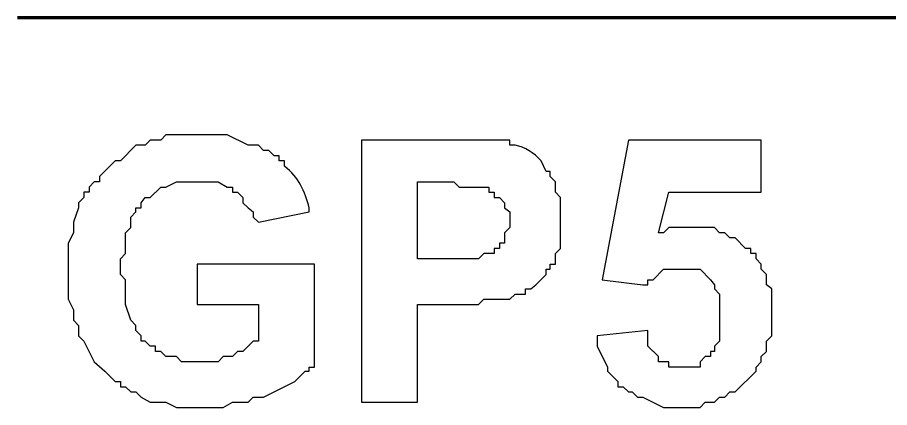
# Model space of a CAD drawing. Header units: millimetres. Extents: x -109 to -14.2, y -107.5 to -24.7.
# Drawn here: x -80.651 to -76.33, y -57.881 to -55.952 of the extents above; entities that cross this region are included whole.
import ezdxf

# ---------------------------------------------------------------- set-up
doc = ezdxf.new("R2010")
doc.units = ezdxf.units.MM
doc.header["$MEASUREMENT"] = 0
doc.layers.add('layer 1', color=7, linetype='Continuous')

msp = doc.modelspace()

# ---------------------------------------------------------------- linework, layer by layer
at = {"layer": 'layer 1', "color": 0, "lineweight": 80}
msp.add_open_spline([(-80.6507, -55.9519), (-80.6507, -55.9519), (-72.0095, -55.9519), (-72.0095, -55.9519)], degree=3, dxfattribs=at)
at = {"layer": 'layer 1', "color": 0}
for points, knots in [([(-79.7601, -57.3717), (-79.7601, -57.3717), (-79.7601, -57.1716), (-79.7601, -57.1716), (-79.7601, -57.1716), (-79.7601, -57.1716), (-79.1793, -57.1716), (-79.1793, -57.1716), (-79.1793, -57.1716), (-79.1793, -57.1716), (-79.1793, -57.6815), (-79.1793, -57.6815), (-79.1793, -57.6815), (-79.1793, -57.6815), (-79.2051, -57.6815), (-79.2051, -57.6815), (-79.2051, -57.6815), (-79.2051, -57.6815), (-79.2051, -57.7008), (-79.2051, -57.7008), (-79.2051, -57.7008), (-79.2051, -57.7008), (-79.2245, -57.7008), (-79.2245, -57.7008), (-79.2245, -57.7008), (-79.2245, -57.7008), (-79.2761, -57.7524), (-79.2761, -57.7524), (-79.2761, -57.7524), (-79.2761, -57.7524), (-79.431, -57.8299), (-79.431, -57.8299), (-79.431, -57.8299), (-79.431, -57.8299), (-79.4826, -57.8299), (-79.4826, -57.8299), (-79.4826, -57.8299), (-79.4826, -57.8299), (-79.5084, -57.8557), (-79.5084, -57.8557), (-79.5084, -57.8557), (-79.5084, -57.8557), (-79.5859, -57.8557), (-79.5859, -57.8557), (-79.5859, -57.8557), (-79.5859, -57.8557), (-79.6311, -57.8815), (-79.6311, -57.8815), (-79.6311, -57.8815), (-79.6311, -57.8815), (-79.8634, -57.8815), (-79.8634, -57.8815), (-79.8634, -57.8815), (-79.8634, -57.8815), (-79.915, -57.8557), (-79.915, -57.8557), (-79.915, -57.8557), (-79.915, -57.8557), (-79.9925, -57.8557), (-79.9925, -57.8557), (-79.9925, -57.8557), (-79.9925, -57.8557), (-80.0376, -57.8299), (-80.0376, -57.8299), (-80.0376, -57.8299), (-80.0376, -57.8299), (-80.0634, -57.804), (-80.0634, -57.804), (-80.0634, -57.804), (-80.0634, -57.804), (-80.0893, -57.804), (-80.0893, -57.804), (-80.0893, -57.804), (-80.0893, -57.804), (-80.1151, -57.7783), (-80.1151, -57.7783), (-80.1151, -57.7783), (-80.1151, -57.7783), (-80.1409, -57.7783), (-80.1409, -57.7783), (-80.1409, -57.7783), (-80.1409, -57.7783), (-80.1409, -57.7524), (-80.1409, -57.7524), (-80.1409, -57.7524), (-80.1409, -57.7524), (-80.1667, -57.7524), (-80.1667, -57.7524), (-80.1667, -57.7524), (-80.1667, -57.7524), (-80.2183, -57.7008), (-80.2183, -57.7008), (-80.2183, -57.7008), (-80.2183, -57.7008), (-80.27, -57.6556), (-80.27, -57.6556), (-80.27, -57.6556), (-80.27, -57.6556), (-80.3216, -57.5524), (-80.3216, -57.5524), (-80.3216, -57.5524), (-80.3216, -57.5524), (-80.3474, -57.5266), (-80.3474, -57.5266), (-80.3474, -57.5266), (-80.3474, -57.5266), (-80.3474, -57.4749), (-80.3474, -57.4749), (-80.3474, -57.4749), (-80.3474, -57.4749), (-80.3732, -57.4491), (-80.3732, -57.4491), (-80.3732, -57.4491), (-80.3732, -57.4491), (-80.3732, -57.3975), (-80.3732, -57.3975), (-80.3732, -57.3975), (-80.3732, -57.3975), (-80.399, -57.3459), (-80.399, -57.3459), (-80.399, -57.3459), (-80.399, -57.3459), (-80.399, -57.0683), (-80.399, -57.0683), (-80.399, -57.0683), (-80.399, -57.0683), (-80.3732, -57.0167), (-80.3732, -57.0167), (-80.3732, -57.0167), (-80.3732, -57.0167), (-80.3732, -56.9651), (-80.3732, -56.9651), (-80.3732, -56.9651), (-80.3732, -56.9651), (-80.3474, -56.8941), (-80.3474, -56.8941), (-80.3474, -56.8941), (-80.3474, -56.8941), (-80.3474, -56.8683), (-80.3474, -56.8683), (-80.3474, -56.8683), (-80.3474, -56.8683), (-80.3216, -56.8425), (-80.3216, -56.8425), (-80.3216, -56.8425), (-80.3216, -56.8425), (-80.3216, -56.8167), (-80.3216, -56.8167), (-80.3216, -56.8167), (-80.3216, -56.8167), (-80.2958, -56.8167), (-80.2958, -56.8167), (-80.2958, -56.8167), (-80.2958, -56.8167), (-80.2958, -56.7909), (-80.2958, -56.7909), (-80.2958, -56.7909), (-80.2958, -56.7909), (-80.27, -56.765), (-80.27, -56.765), (-80.27, -56.765), (-80.27, -56.765), (-80.2441, -56.765), (-80.2441, -56.765), (-80.2441, -56.765), (-80.2441, -56.765), (-80.2441, -56.7392), (-80.2441, -56.7392), (-80.2441, -56.7392), (-80.2441, -56.7392), (-80.1667, -56.6618), (-80.1667, -56.6618), (-80.1667, -56.6618), (-80.1667, -56.6618), (-80.1409, -56.6618), (-80.1409, -56.6618), (-80.1409, -56.6618), (-80.1409, -56.6618), (-80.0634, -56.5843), (-80.0634, -56.5843), (-80.0634, -56.5843), (-80.0634, -56.5843), (-80.0183, -56.5843), (-80.0183, -56.5843), (-80.0183, -56.5843), (-80.0183, -56.5843), (-79.9925, -56.5585), (-79.9925, -56.5585), (-79.9925, -56.5585), (-79.9925, -56.5585), (-79.9408, -56.5585), (-79.9408, -56.5585), (-79.9408, -56.5585), (-79.9408, -56.5585), (-79.915, -56.5327), (-79.915, -56.5327), (-79.915, -56.5327), (-79.915, -56.5327), (-79.6117, -56.5327), (-79.6117, -56.5327), (-79.6117, -56.5327), (-79.6117, -56.5327), (-79.5084, -56.5843), (-79.5084, -56.5843), (-79.5084, -56.5843), (-79.5084, -56.5843), (-79.4568, -56.5843), (-79.4568, -56.5843), (-79.4568, -56.5843), (-79.4568, -56.5843), (-79.431, -56.6102), (-79.431, -56.6102), (-79.431, -56.6102), (-79.431, -56.6102), (-79.4052, -56.6102), (-79.4052, -56.6102), (-79.4052, -56.6102), (-79.4052, -56.6102), (-79.3794, -56.636), (-79.3794, -56.636), (-79.3794, -56.636), (-79.3794, -56.636), (-79.3536, -56.636), (-79.3536, -56.636), (-79.3536, -56.636), (-79.3536, -56.636), (-79.3536, -56.6618), (-79.3536, -56.6618), (-79.3536, -56.6618), (-79.3536, -56.6618), (-79.3277, -56.6618), (-79.3277, -56.6618), (-79.3277, -56.6618), (-79.3277, -56.6618), (-79.3277, -56.6876), (-79.3277, -56.6876), (-79.3277, -56.6876), (-79.2564, -56.7448), (-79.2273, -56.8095), (-79.2051, -56.8941), (-79.2051, -56.8941), (-79.2051, -56.8941), (-79.2051, -56.9135), (-79.2051, -56.9135), (-79.2051, -56.9135), (-79.2051, -56.9135), (-79.4568, -56.9651), (-79.4568, -56.9651), (-79.4568, -56.9651), (-79.4568, -56.9651), (-79.4826, -56.9393), (-79.4826, -56.9393), (-79.4826, -56.9393), (-79.4826, -56.9393), (-79.4826, -56.9135), (-79.4826, -56.9135), (-79.4826, -56.9135), (-79.4826, -56.9135), (-79.5084, -56.8941), (-79.5084, -56.8941), (-79.5084, -56.8941), (-79.5084, -56.8941), (-79.5343, -56.8683), (-79.5343, -56.8683), (-79.5343, -56.8683), (-79.5343, -56.8683), (-79.5343, -56.8425), (-79.5343, -56.8425), (-79.5343, -56.8425), (-79.5343, -56.8425), (-79.5601, -56.8167), (-79.5601, -56.8167), (-79.5601, -56.8167), (-79.5601, -56.8167), (-79.5859, -56.8167), (-79.5859, -56.8167), (-79.5859, -56.8167), (-79.5859, -56.8167), (-79.5859, -56.7909), (-79.5859, -56.7909), (-79.5859, -56.7909), (-79.5859, -56.7909), (-79.6117, -56.7909), (-79.6117, -56.7909), (-79.6117, -56.7909), (-79.6117, -56.7909), (-79.6569, -56.765), (-79.6569, -56.765), (-79.6569, -56.765), (-79.6569, -56.765), (-79.8634, -56.765), (-79.8634, -56.765), (-79.8634, -56.765), (-79.8634, -56.765), (-79.915, -56.7909), (-79.915, -56.7909), (-79.915, -56.7909), (-79.915, -56.7909), (-79.9408, -56.7909), (-79.9408, -56.7909), (-79.9408, -56.7909), (-79.9408, -56.7909), (-79.9925, -56.8425), (-79.9925, -56.8425), (-79.9925, -56.8425), (-79.9925, -56.8425), (-80.0183, -56.8425), (-80.0183, -56.8425), (-80.0183, -56.8425), (-80.0183, -56.8425), (-80.0376, -56.8683), (-80.0376, -56.8683), (-80.0376, -56.8683), (-80.0376, -56.8683), (-80.0376, -56.8941), (-80.0376, -56.8941), (-80.0376, -56.8941), (-80.0376, -56.8941), (-80.0634, -56.8941), (-80.0634, -56.8941), (-80.0634, -56.8941), (-80.0634, -56.8941), (-80.0634, -56.9135), (-80.0634, -56.9135), (-80.0634, -56.9135), (-80.0634, -56.9135), (-80.0893, -56.9393), (-80.0893, -56.9393), (-80.0893, -56.9393), (-80.0893, -56.9393), (-80.0893, -56.9909), (-80.0893, -56.9909), (-80.0893, -56.9909), (-80.0893, -56.9909), (-80.1151, -57.0167), (-80.1151, -57.0167), (-80.1151, -57.0167), (-80.1151, -57.0167), (-80.1151, -57.12), (-80.1151, -57.12), (-80.1151, -57.12), (-80.1151, -57.12), (-80.1409, -57.1458), (-80.1409, -57.1458), (-80.1409, -57.1458), (-80.1409, -57.1458), (-80.1409, -57.2232), (-80.1409, -57.2232), (-80.1409, -57.2232), (-80.1409, -57.2232), (-80.1151, -57.2491), (-80.1151, -57.2491), (-80.1151, -57.2491), (-80.1151, -57.2491), (-80.1151, -57.3717), (-80.1151, -57.3717), (-80.1151, -57.3717), (-80.1151, -57.3717), (-80.0893, -57.4491), (-80.0893, -57.4491), (-80.0893, -57.4491), (-80.0893, -57.4491), (-80.0634, -57.4749), (-80.0634, -57.4749), (-80.0634, -57.4749), (-80.0634, -57.4749), (-80.0634, -57.5007), (-80.0634, -57.5007), (-80.0634, -57.5007), (-80.0634, -57.5007), (-80.0376, -57.5266), (-80.0376, -57.5266), (-80.0376, -57.5266), (-80.0376, -57.5266), (-80.0376, -57.5524), (-80.0376, -57.5524), (-80.0376, -57.5524), (-80.0376, -57.5524), (-80.0183, -57.5524), (-80.0183, -57.5524), (-80.0183, -57.5524), (-80.0183, -57.5524), (-79.9925, -57.5782), (-79.9925, -57.5782), (-79.9925, -57.5782), (-79.9925, -57.5782), (-79.9666, -57.5782), (-79.9666, -57.5782), (-79.9666, -57.5782), (-79.9666, -57.5782), (-79.9666, -57.604), (-79.9666, -57.604), (-79.9666, -57.604), (-79.9666, -57.604), (-79.9408, -57.604), (-79.9408, -57.604), (-79.9408, -57.604), (-79.9408, -57.604), (-79.915, -57.6298), (-79.915, -57.6298), (-79.915, -57.6298), (-79.915, -57.6298), (-79.8634, -57.6298), (-79.8634, -57.6298), (-79.8634, -57.6298), (-79.8634, -57.6298), (-79.8376, -57.6556), (-79.8376, -57.6556), (-79.8376, -57.6556), (-79.8376, -57.6556), (-79.6569, -57.6556), (-79.6569, -57.6556), (-79.6569, -57.6556), (-79.6569, -57.6556), (-79.6311, -57.6298), (-79.6311, -57.6298), (-79.6311, -57.6298), (-79.6311, -57.6298), (-79.5859, -57.6298), (-79.5859, -57.6298), (-79.5859, -57.6298), (-79.5859, -57.6298), (-79.5601, -57.604), (-79.5601, -57.604), (-79.5601, -57.604), (-79.5601, -57.604), (-79.5343, -57.604), (-79.5343, -57.604), (-79.5343, -57.604), (-79.5343, -57.604), (-79.4826, -57.5524), (-79.4826, -57.5524), (-79.4826, -57.5524), (-79.4826, -57.5524), (-79.4568, -57.5524), (-79.4568, -57.5524), (-79.4568, -57.5524), (-79.4568, -57.5524), (-79.4568, -57.3717), (-79.4568, -57.3717), (-79.4568, -57.3717), (-79.4568, -57.3717), (-79.7601, -57.3717), (-79.7601, -57.3717)], [0, 0, 0, 0, 0.008929, 0.008929, 0.008929, 0.008929, 0.017857, 0.017857, 0.017857, 0.017857, 0.026786, 0.026786, 0.026786, 0.026786, 0.035714, 0.035714, 0.035714, 0.035714, 0.044643, 0.044643, 0.044643, 0.044643, 0.053571, 0.053571, 0.053571, 0.053571, 0.0625, 0.0625, 0.0625, 0.0625, 0.071429, 0.071429, 0.071429, 0.071429, 0.080357, 0.080357, 0.080357, 0.080357, 0.089286, 0.089286, 0.089286, 0.089286, 0.098214, 0.098214, 0.098214, 0.098214, 0.107143, 0.107143, 0.107143, 0.107143, 0.116071, 0.116071, 0.116071, 0.116071, 0.125, 0.125, 0.125, 0.125, 0.133929, 0.133929, 0.133929, 0.133929, 0.142857, 0.142857, 0.142857, 0.142857, 0.151786, 0.151786, 0.151786, 0.151786, 0.160714, 0.160714, 0.160714, 0.160714, 0.169643, 0.169643, 0.169643, 0.169643, 0.178571, 0.178571, 0.178571, 0.178571, 0.1875, 0.1875, 0.1875, 0.1875, 0.196429, 0.196429, 0.196429, 0.196429, 0.205357, 0.205357, 0.205357, 0.205357, 0.214286, 0.214286, 0.214286, 0.214286, 0.223214, 0.223214, 0.223214, 0.223214, 0.232143, 0.232143, 0.232143, 0.232143, 0.241071, 0.241071, 0.241071, 0.241071, 0.25, 0.25, 0.25, 0.25, 0.258929, 0.258929, 0.258929, 0.258929, 0.267857, 0.267857, 0.267857, 0.267857, 0.276786, 0.276786, 0.276786, 0.276786, 0.285714, 0.285714, 0.285714, 0.285714, 0.294643, 0.294643, 0.294643, 0.294643, 0.303571, 0.303571, 0.303571, 0.303571, 0.3125, 0.3125, 0.3125, 0.3125, 0.321429, 0.321429, 0.321429, 0.321429, 0.330357, 0.330357, 0.330357, 0.330357, 0.339286, 0.339286, 0.339286, 0.339286, 0.348214, 0.348214, 0.348214, 0.348214, 0.357143, 0.357143, 0.357143, 0.357143, 0.366071, 0.366071, 0.366071, 0.366071, 0.375, 0.375, 0.375, 0.375, 0.383929, 0.383929, 0.383929, 0.383929, 0.392857, 0.392857, 0.392857, 0.392857, 0.401786, 0.401786, 0.401786, 0.401786, 0.410714, 0.410714, 0.410714, 0.410714, 0.419643, 0.419643, 0.419643, 0.419643, 0.428571, 0.428571, 0.428571, 0.428571, 0.4375, 0.4375, 0.4375, 0.4375, 0.446429, 0.446429, 0.446429, 0.446429, 0.455357, 0.455357, 0.455357, 0.455357, 0.464286, 0.464286, 0.464286, 0.464286, 0.473214, 0.473214, 0.473214, 0.473214, 0.482143, 0.482143, 0.482143, 0.482143, 0.491071, 0.491071, 0.491071, 0.491071, 0.5, 0.5, 0.5, 0.5, 0.508929, 0.508929, 0.508929, 0.508929, 0.517857, 0.517857, 0.517857, 0.517857, 0.526786, 0.526786, 0.526786, 0.526786, 0.535714, 0.535714, 0.535714, 0.535714, 0.544643, 0.544643, 0.544643, 0.544643, 0.553571, 0.553571, 0.553571, 0.553571, 0.5625, 0.5625, 0.5625, 0.5625, 0.571429, 0.571429, 0.571429, 0.571429, 0.580357, 0.580357, 0.580357, 0.580357, 0.589286, 0.589286, 0.589286, 0.589286, 0.598214, 0.598214, 0.598214, 0.598214, 0.607143, 0.607143, 0.607143, 0.607143, 0.616071, 0.616071, 0.616071, 0.616071, 0.625, 0.625, 0.625, 0.625, 0.633929, 0.633929, 0.633929, 0.633929, 0.642857, 0.642857, 0.642857, 0.642857, 0.651786, 0.651786, 0.651786, 0.651786, 0.660714, 0.660714, 0.660714, 0.660714, 0.669643, 0.669643, 0.669643, 0.669643, 0.678571, 0.678571, 0.678571, 0.678571, 0.6875, 0.6875, 0.6875, 0.6875, 0.696429, 0.696429, 0.696429, 0.696429, 0.705357, 0.705357, 0.705357, 0.705357, 0.714286, 0.714286, 0.714286, 0.714286, 0.723214, 0.723214, 0.723214, 0.723214, 0.732143, 0.732143, 0.732143, 0.732143, 0.741071, 0.741071, 0.741071, 0.741071, 0.75, 0.75, 0.75, 0.75, 0.758929, 0.758929, 0.758929, 0.758929, 0.767857, 0.767857, 0.767857, 0.767857, 0.776786, 0.776786, 0.776786, 0.776786, 0.785714, 0.785714, 0.785714, 0.785714, 0.794643, 0.794643, 0.794643, 0.794643, 0.803571, 0.803571, 0.803571, 0.803571, 0.8125, 0.8125, 0.8125, 0.8125, 0.821429, 0.821429, 0.821429, 0.821429, 0.830357, 0.830357, 0.830357, 0.830357, 0.839286, 0.839286, 0.839286, 0.839286, 0.848214, 0.848214, 0.848214, 0.848214, 0.857143, 0.857143, 0.857143, 0.857143, 0.866071, 0.866071, 0.866071, 0.866071, 0.875, 0.875, 0.875, 0.875, 0.883929, 0.883929, 0.883929, 0.883929, 0.892857, 0.892857, 0.892857, 0.892857, 0.901786, 0.901786, 0.901786, 0.901786, 0.910714, 0.910714, 0.910714, 0.910714, 0.919643, 0.919643, 0.919643, 0.919643, 0.928571, 0.928571, 0.928571, 0.928571, 0.9375, 0.9375, 0.9375, 0.9375, 0.946429, 0.946429, 0.946429, 0.946429, 0.955357, 0.955357, 0.955357, 0.955357, 0.964286, 0.964286, 0.964286, 0.964286, 0.973214, 0.973214, 0.973214, 0.973214, 0.982143, 0.982143, 0.982143, 0.982143, 1, 1, 1, 1]), ([(-78.947, -57.8557), (-78.947, -57.8557), (-78.947, -56.5585), (-78.947, -56.5585), (-78.947, -56.5585), (-78.947, -56.5585), (-78.5146, -56.5585), (-78.5146, -56.5585), (-78.5146, -56.5585), (-78.4221, -56.5585), (-78.3296, -56.5585), (-78.2371, -56.5585), (-78.2371, -56.5585), (-78.2371, -56.5585), (-78.2113, -56.5585), (-78.2113, -56.5585), (-78.2113, -56.5585), (-78.2113, -56.5585), (-78.2113, -56.5843), (-78.2113, -56.5843), (-78.2113, -56.5843), (-78.2113, -56.5843), (-78.1855, -56.5843), (-78.1855, -56.5843), (-78.1855, -56.5843), (-78.1367, -56.5918), (-78.0918, -56.6217), (-78.0564, -56.6618), (-78.0564, -56.6618), (-78.0564, -56.6618), (-78.0306, -56.7134), (-78.0306, -56.7134), (-78.0306, -56.7134), (-78.0306, -56.7134), (-78.0112, -56.7134), (-78.0112, -56.7134), (-78.0112, -56.7134), (-78.0112, -56.7134), (-78.0112, -56.7392), (-78.0112, -56.7392), (-78.0112, -56.7392), (-78.0112, -56.7392), (-77.9854, -56.765), (-77.9854, -56.765), (-77.9854, -56.765), (-77.9854, -56.765), (-77.9854, -56.8167), (-77.9854, -56.8167), (-77.9854, -56.8167), (-77.9854, -56.8167), (-77.9596, -56.8425), (-77.9596, -56.8425), (-77.9596, -56.8425), (-77.9596, -56.8425), (-77.9596, -57.0942), (-77.9596, -57.0942), (-77.9596, -57.0942), (-77.9596, -57.0942), (-77.9854, -57.12), (-77.9854, -57.12), (-77.9854, -57.12), (-77.9854, -57.12), (-77.9854, -57.1716), (-77.9854, -57.1716), (-77.9854, -57.1716), (-77.9854, -57.1716), (-78.0112, -57.1716), (-78.0112, -57.1716), (-78.0112, -57.1716), (-78.0112, -57.1716), (-78.0112, -57.1974), (-78.0112, -57.1974), (-78.0112, -57.1974), (-78.0112, -57.1974), (-78.0306, -57.1974), (-78.0306, -57.1974), (-78.0306, -57.1974), (-78.0306, -57.1974), (-78.0306, -57.2232), (-78.0306, -57.2232), (-78.0306, -57.2232), (-78.0306, -57.2232), (-78.0822, -57.2749), (-78.0822, -57.2749), (-78.0822, -57.2749), (-78.0822, -57.2749), (-78.108, -57.2942), (-78.108, -57.2942), (-78.108, -57.2942), (-78.108, -57.2942), (-78.1339, -57.2942), (-78.1339, -57.2942), (-78.1339, -57.2942), (-78.1339, -57.2942), (-78.1339, -57.32), (-78.1339, -57.32), (-78.1339, -57.32), (-78.1339, -57.32), (-78.1855, -57.32), (-78.1855, -57.32), (-78.1855, -57.32), (-78.1855, -57.32), (-78.2113, -57.3459), (-78.2113, -57.3459), (-78.2113, -57.3459), (-78.2113, -57.3459), (-78.3404, -57.3459), (-78.3404, -57.3459), (-78.3404, -57.3459), (-78.3404, -57.3459), (-78.3662, -57.3717), (-78.3662, -57.3717), (-78.3662, -57.3717), (-78.3662, -57.3717), (-78.6695, -57.3717), (-78.6695, -57.3717), (-78.6695, -57.3717), (-78.6695, -57.3717), (-78.6695, -57.8557), (-78.6695, -57.8557), (-78.6695, -57.8557), (-78.6695, -57.8557), (-78.947, -57.8557), (-78.947, -57.8557)], [0, 0, 0, 0, 0.03125, 0.03125, 0.03125, 0.03125, 0.0625, 0.0625, 0.0625, 0.0625, 0.09375, 0.09375, 0.09375, 0.09375, 0.125, 0.125, 0.125, 0.125, 0.15625, 0.15625, 0.15625, 0.15625, 0.1875, 0.1875, 0.1875, 0.1875, 0.21875, 0.21875, 0.21875, 0.21875, 0.25, 0.25, 0.25, 0.25, 0.28125, 0.28125, 0.28125, 0.28125, 0.3125, 0.3125, 0.3125, 0.3125, 0.34375, 0.34375, 0.34375, 0.34375, 0.375, 0.375, 0.375, 0.375, 0.40625, 0.40625, 0.40625, 0.40625, 0.4375, 0.4375, 0.4375, 0.4375, 0.46875, 0.46875, 0.46875, 0.46875, 0.5, 0.5, 0.5, 0.5, 0.53125, 0.53125, 0.53125, 0.53125, 0.5625, 0.5625, 0.5625, 0.5625, 0.59375, 0.59375, 0.59375, 0.59375, 0.625, 0.625, 0.625, 0.625, 0.65625, 0.65625, 0.65625, 0.65625, 0.6875, 0.6875, 0.6875, 0.6875, 0.71875, 0.71875, 0.71875, 0.71875, 0.75, 0.75, 0.75, 0.75, 0.78125, 0.78125, 0.78125, 0.78125, 0.8125, 0.8125, 0.8125, 0.8125, 0.84375, 0.84375, 0.84375, 0.84375, 0.875, 0.875, 0.875, 0.875, 0.90625, 0.90625, 0.90625, 0.90625, 0.9375, 0.9375, 0.9375, 0.9375, 1, 1, 1, 1]), ([(-77.7789, -57.5266), (-77.7789, -57.5266), (-77.5272, -57.5007), (-77.5272, -57.5007), (-77.5272, -57.5007), (-77.5272, -57.5007), (-77.5272, -57.5782), (-77.5272, -57.5782), (-77.5272, -57.5782), (-77.5272, -57.5782), (-77.4756, -57.6298), (-77.4756, -57.6298), (-77.4756, -57.6298), (-77.4756, -57.6298), (-77.4756, -57.6556), (-77.4756, -57.6556), (-77.4756, -57.6556), (-77.4756, -57.6556), (-77.424, -57.6556), (-77.424, -57.6556), (-77.424, -57.6556), (-77.424, -57.6556), (-77.424, -57.6815), (-77.424, -57.6815), (-77.424, -57.6815), (-77.424, -57.6815), (-77.2691, -57.6815), (-77.2691, -57.6815), (-77.2691, -57.6815), (-77.2691, -57.6815), (-77.2691, -57.6556), (-77.2691, -57.6556), (-77.2691, -57.6556), (-77.2691, -57.6556), (-77.2433, -57.6298), (-77.2433, -57.6298), (-77.2433, -57.6298), (-77.2433, -57.6298), (-77.2175, -57.6298), (-77.2175, -57.6298), (-77.2175, -57.6298), (-77.2175, -57.6298), (-77.2175, -57.604), (-77.2175, -57.604), (-77.2175, -57.604), (-77.2175, -57.604), (-77.1981, -57.604), (-77.1981, -57.604), (-77.1981, -57.604), (-77.1981, -57.604), (-77.1981, -57.5782), (-77.1981, -57.5782), (-77.1981, -57.5782), (-77.1981, -57.5782), (-77.1723, -57.5524), (-77.1723, -57.5524), (-77.1723, -57.5524), (-77.1723, -57.5524), (-77.1723, -57.32), (-77.1723, -57.32), (-77.1723, -57.32), (-77.1723, -57.32), (-77.1981, -57.2942), (-77.1981, -57.2942), (-77.1981, -57.2942), (-77.1981, -57.2942), (-77.1981, -57.2749), (-77.1981, -57.2749), (-77.1981, -57.2749), (-77.1981, -57.2749), (-77.2175, -57.2491), (-77.2175, -57.2491), (-77.2175, -57.2491), (-77.2175, -57.2491), (-77.2691, -57.1974), (-77.2691, -57.1974), (-77.2691, -57.1974), (-77.2691, -57.1974), (-77.4498, -57.1974), (-77.4498, -57.1974), (-77.4498, -57.1974), (-77.4498, -57.1974), (-77.5014, -57.2491), (-77.5014, -57.2491), (-77.5014, -57.2491), (-77.5014, -57.2491), (-77.5272, -57.2491), (-77.5272, -57.2491), (-77.5272, -57.2491), (-77.5272, -57.2491), (-77.5272, -57.2749), (-77.5272, -57.2749), (-77.5272, -57.2749), (-77.5272, -57.2749), (-77.553, -57.2749), (-77.553, -57.2749), (-77.553, -57.2749), (-77.553, -57.2749), (-77.7531, -57.2491), (-77.7531, -57.2491), (-77.7531, -57.2491), (-77.7531, -57.2491), (-77.624, -56.5585), (-77.624, -56.5585), (-77.624, -56.5585), (-77.624, -56.5585), (-76.9658, -56.5585), (-76.9658, -56.5585), (-76.9658, -56.5585), (-76.9658, -56.5585), (-76.9658, -56.8167), (-76.9658, -56.8167), (-76.9658, -56.8167), (-76.9658, -56.8167), (-77.424, -56.8167), (-77.424, -56.8167), (-77.424, -56.8167), (-77.424, -56.8167), (-77.4756, -57.0167), (-77.4756, -57.0167), (-77.4756, -57.0167), (-77.4756, -57.0167), (-77.4498, -57.0167), (-77.4498, -57.0167), (-77.4498, -57.0167), (-77.4498, -57.0167), (-77.424, -56.9909), (-77.424, -56.9909), (-77.424, -56.9909), (-77.3723, -56.9909), (-77.3207, -56.9909), (-77.2691, -56.9909), (-77.2691, -56.9909), (-77.2691, -56.9909), (-77.1981, -56.9909), (-77.1981, -56.9909), (-77.1981, -56.9909), (-77.1981, -56.9909), (-77.1723, -57.0167), (-77.1723, -57.0167), (-77.1723, -57.0167), (-77.1723, -57.0167), (-77.1465, -57.0167), (-77.1465, -57.0167), (-77.1465, -57.0167), (-77.1465, -57.0167), (-77.1206, -57.0426), (-77.1206, -57.0426), (-77.1206, -57.0426), (-77.1206, -57.0426), (-77.0949, -57.0426), (-77.0949, -57.0426), (-77.0949, -57.0426), (-77.0949, -57.0426), (-77.0432, -57.0942), (-77.0432, -57.0942), (-77.0432, -57.0942), (-77.0432, -57.0942), (-77.0174, -57.0942), (-77.0174, -57.0942), (-77.0174, -57.0942), (-77.0174, -57.0942), (-77.0174, -57.12), (-77.0174, -57.12), (-77.0174, -57.12), (-77.0174, -57.12), (-76.9916, -57.12), (-76.9916, -57.12), (-76.9916, -57.12), (-76.9916, -57.12), (-76.9916, -57.1458), (-76.9916, -57.1458), (-76.9916, -57.1458), (-76.9916, -57.1458), (-76.9658, -57.1716), (-76.9658, -57.1716), (-76.9658, -57.1716), (-76.9658, -57.1716), (-76.9658, -57.1974), (-76.9658, -57.1974), (-76.9658, -57.1974), (-76.9658, -57.1974), (-76.94, -57.2232), (-76.94, -57.2232), (-76.94, -57.2232), (-76.94, -57.2232), (-76.94, -57.2749), (-76.94, -57.2749), (-76.94, -57.2749), (-76.94, -57.2749), (-76.9141, -57.2942), (-76.9141, -57.2942), (-76.9141, -57.2942), (-76.9141, -57.2942), (-76.9141, -57.3717), (-76.9141, -57.3717), (-76.9141, -57.3717), (-76.9141, -57.4233), (-76.9141, -57.4749), (-76.9141, -57.5266), (-76.9141, -57.5266), (-76.9141, -57.5266), (-76.94, -57.5524), (-76.94, -57.5524), (-76.94, -57.5524), (-76.94, -57.5524), (-76.94, -57.604), (-76.94, -57.604), (-76.94, -57.604), (-76.94, -57.604), (-76.9658, -57.6298), (-76.9658, -57.6298), (-76.9658, -57.6298), (-76.9658, -57.6298), (-76.9658, -57.6556), (-76.9658, -57.6556), (-76.9658, -57.6556), (-76.9658, -57.6556), (-76.9916, -57.6815), (-76.9916, -57.6815), (-76.9916, -57.6815), (-76.9916, -57.6815), (-76.9916, -57.7008), (-76.9916, -57.7008), (-76.9916, -57.7008), (-76.9916, -57.7008), (-77.0949, -57.804), (-77.0949, -57.804), (-77.0949, -57.804), (-77.0949, -57.804), (-77.1206, -57.804), (-77.1206, -57.804), (-77.1206, -57.804), (-77.1206, -57.804), (-77.1465, -57.8299), (-77.1465, -57.8299), (-77.1465, -57.8299), (-77.1465, -57.8299), (-77.1723, -57.8299), (-77.1723, -57.8299), (-77.1723, -57.8299), (-77.1723, -57.8299), (-77.1981, -57.8557), (-77.1981, -57.8557), (-77.1981, -57.8557), (-77.1981, -57.8557), (-77.2433, -57.8557), (-77.2433, -57.8557), (-77.2433, -57.8557), (-77.2433, -57.8557), (-77.2691, -57.8815), (-77.2691, -57.8815), (-77.2691, -57.8815), (-77.2691, -57.8815), (-77.4498, -57.8815), (-77.4498, -57.8815), (-77.4498, -57.8815), (-77.4498, -57.8815), (-77.553, -57.8299), (-77.553, -57.8299), (-77.553, -57.8299), (-77.553, -57.8299), (-77.5789, -57.8299), (-77.5789, -57.8299), (-77.5789, -57.8299), (-77.5789, -57.8299), (-77.6047, -57.804), (-77.6047, -57.804), (-77.6047, -57.804), (-77.6047, -57.804), (-77.624, -57.804), (-77.624, -57.804), (-77.624, -57.804), (-77.624, -57.804), (-77.6498, -57.7783), (-77.6498, -57.7783), (-77.6498, -57.7783), (-77.6498, -57.7783), (-77.6757, -57.7783), (-77.6757, -57.7783), (-77.6757, -57.7783), (-77.6757, -57.7783), (-77.6757, -57.7524), (-77.6757, -57.7524), (-77.6757, -57.7524), (-77.6757, -57.7524), (-77.7273, -57.7008), (-77.7273, -57.7008), (-77.7273, -57.7008), (-77.7273, -57.7008), (-77.7273, -57.6815), (-77.7273, -57.6815), (-77.7273, -57.6815), (-77.7273, -57.6815), (-77.7789, -57.5782), (-77.7789, -57.5782), (-77.7789, -57.5782), (-77.7789, -57.5782), (-77.7789, -57.5266), (-77.7789, -57.5266)], [0, 0, 0, 0, 0.013158, 0.013158, 0.013158, 0.013158, 0.026316, 0.026316, 0.026316, 0.026316, 0.039474, 0.039474, 0.039474, 0.039474, 0.052632, 0.052632, 0.052632, 0.052632, 0.065789, 0.065789, 0.065789, 0.065789, 0.078947, 0.078947, 0.078947, 0.078947, 0.092105, 0.092105, 0.092105, 0.092105, 0.105263, 0.105263, 0.105263, 0.105263, 0.118421, 0.118421, 0.118421, 0.118421, 0.131579, 0.131579, 0.131579, 0.131579, 0.144737, 0.144737, 0.144737, 0.144737, 0.157895, 0.157895, 0.157895, 0.157895, 0.171053, 0.171053, 0.171053, 0.171053, 0.184211, 0.184211, 0.184211, 0.184211, 0.197368, 0.197368, 0.197368, 0.197368, 0.210526, 0.210526, 0.210526, 0.210526, 0.223684, 0.223684, 0.223684, 0.223684, 0.236842, 0.236842, 0.236842, 0.236842, 0.25, 0.25, 0.25, 0.25, 0.263158, 0.263158, 0.263158, 0.263158, 0.276316, 0.276316, 0.276316, 0.276316, 0.289474, 0.289474, 0.289474, 0.289474, 0.302632, 0.302632, 0.302632, 0.302632, 0.315789, 0.315789, 0.315789, 0.315789, 0.328947, 0.328947, 0.328947, 0.328947, 0.342105, 0.342105, 0.342105, 0.342105, 0.355263, 0.355263, 0.355263, 0.355263, 0.368421, 0.368421, 0.368421, 0.368421, 0.381579, 0.381579, 0.381579, 0.381579, 0.394737, 0.394737, 0.394737, 0.394737, 0.407895, 0.407895, 0.407895, 0.407895, 0.421053, 0.421053, 0.421053, 0.421053, 0.434211, 0.434211, 0.434211, 0.434211, 0.447368, 0.447368, 0.447368, 0.447368, 0.460526, 0.460526, 0.460526, 0.460526, 0.473684, 0.473684, 0.473684, 0.473684, 0.486842, 0.486842, 0.486842, 0.486842, 0.5, 0.5, 0.5, 0.5, 0.513158, 0.513158, 0.513158, 0.513158, 0.526316, 0.526316, 0.526316, 0.526316, 0.539474, 0.539474, 0.539474, 0.539474, 0.552632, 0.552632, 0.552632, 0.552632, 0.565789, 0.565789, 0.565789, 0.565789, 0.578947, 0.578947, 0.578947, 0.578947, 0.592105, 0.592105, 0.592105, 0.592105, 0.605263, 0.605263, 0.605263, 0.605263, 0.618421, 0.618421, 0.618421, 0.618421, 0.631579, 0.631579, 0.631579, 0.631579, 0.644737, 0.644737, 0.644737, 0.644737, 0.657895, 0.657895, 0.657895, 0.657895, 0.671053, 0.671053, 0.671053, 0.671053, 0.684211, 0.684211, 0.684211, 0.684211, 0.697368, 0.697368, 0.697368, 0.697368, 0.710526, 0.710526, 0.710526, 0.710526, 0.723684, 0.723684, 0.723684, 0.723684, 0.736842, 0.736842, 0.736842, 0.736842, 0.75, 0.75, 0.75, 0.75, 0.763158, 0.763158, 0.763158, 0.763158, 0.776316, 0.776316, 0.776316, 0.776316, 0.789474, 0.789474, 0.789474, 0.789474, 0.802632, 0.802632, 0.802632, 0.802632, 0.815789, 0.815789, 0.815789, 0.815789, 0.828947, 0.828947, 0.828947, 0.828947, 0.842105, 0.842105, 0.842105, 0.842105, 0.855263, 0.855263, 0.855263, 0.855263, 0.868421, 0.868421, 0.868421, 0.868421, 0.881579, 0.881579, 0.881579, 0.881579, 0.894737, 0.894737, 0.894737, 0.894737, 0.907895, 0.907895, 0.907895, 0.907895, 0.921053, 0.921053, 0.921053, 0.921053, 0.934211, 0.934211, 0.934211, 0.934211, 0.947368, 0.947368, 0.947368, 0.947368, 0.960526, 0.960526, 0.960526, 0.960526, 0.973684, 0.973684, 0.973684, 0.973684, 1, 1, 1, 1]), ([(-78.6695, -56.765), (-78.6695, -56.765), (-78.6695, -57.1458), (-78.6695, -57.1458), (-78.6695, -57.1458), (-78.6695, -57.1458), (-78.3662, -57.1458), (-78.3662, -57.1458), (-78.3662, -57.1458), (-78.3662, -57.1458), (-78.3404, -57.12), (-78.3404, -57.12), (-78.3404, -57.12), (-78.3404, -57.12), (-78.2887, -57.12), (-78.2887, -57.12), (-78.2887, -57.12), (-78.2887, -57.12), (-78.2887, -57.0942), (-78.2887, -57.0942), (-78.2887, -57.0942), (-78.2887, -57.0942), (-78.2629, -57.0942), (-78.2629, -57.0942), (-78.2629, -57.0942), (-78.2629, -57.0942), (-78.2629, -57.0683), (-78.2629, -57.0683), (-78.2629, -57.0683), (-78.2629, -57.0683), (-78.2371, -57.0683), (-78.2371, -57.0683), (-78.2371, -57.0683), (-78.2371, -57.0683), (-78.2371, -57.0167), (-78.2371, -57.0167), (-78.2371, -57.0167), (-78.2371, -57.0167), (-78.2113, -56.9909), (-78.2113, -56.9909), (-78.2113, -56.9909), (-78.2113, -56.9909), (-78.2113, -56.9135), (-78.2113, -56.9135), (-78.2113, -56.9135), (-78.2113, -56.9135), (-78.2371, -56.8941), (-78.2371, -56.8941), (-78.2371, -56.8941), (-78.2371, -56.8941), (-78.2371, -56.8683), (-78.2371, -56.8683), (-78.2371, -56.8683), (-78.2371, -56.8683), (-78.2629, -56.8425), (-78.2629, -56.8425), (-78.2629, -56.8425), (-78.2629, -56.8425), (-78.2887, -56.8425), (-78.2887, -56.8425), (-78.2887, -56.8425), (-78.2887, -56.8425), (-78.2887, -56.8167), (-78.2887, -56.8167), (-78.2887, -56.8167), (-78.2887, -56.8167), (-78.3146, -56.8167), (-78.3146, -56.8167), (-78.3146, -56.8167), (-78.3146, -56.8167), (-78.3146, -56.7909), (-78.3146, -56.7909), (-78.3146, -56.7909), (-78.3146, -56.7909), (-78.463, -56.7909), (-78.463, -56.7909), (-78.463, -56.7909), (-78.463, -56.7909), (-78.4888, -56.765), (-78.4888, -56.765), (-78.4888, -56.765), (-78.4888, -56.765), (-78.5404, -56.765), (-78.5404, -56.765), (-78.5404, -56.765), (-78.5404, -56.765), (-78.6695, -56.765), (-78.6695, -56.765)], [0, 0, 0, 0, 0.043478, 0.043478, 0.043478, 0.043478, 0.086957, 0.086957, 0.086957, 0.086957, 0.130435, 0.130435, 0.130435, 0.130435, 0.173913, 0.173913, 0.173913, 0.173913, 0.217391, 0.217391, 0.217391, 0.217391, 0.26087, 0.26087, 0.26087, 0.26087, 0.304348, 0.304348, 0.304348, 0.304348, 0.347826, 0.347826, 0.347826, 0.347826, 0.391304, 0.391304, 0.391304, 0.391304, 0.434783, 0.434783, 0.434783, 0.434783, 0.478261, 0.478261, 0.478261, 0.478261, 0.521739, 0.521739, 0.521739, 0.521739, 0.565217, 0.565217, 0.565217, 0.565217, 0.608696, 0.608696, 0.608696, 0.608696, 0.652174, 0.652174, 0.652174, 0.652174, 0.695652, 0.695652, 0.695652, 0.695652, 0.73913, 0.73913, 0.73913, 0.73913, 0.782609, 0.782609, 0.782609, 0.782609, 0.826087, 0.826087, 0.826087, 0.826087, 0.869565, 0.869565, 0.869565, 0.869565, 0.913043, 0.913043, 0.913043, 0.913043, 1, 1, 1, 1])]:
    msp.add_open_spline(points, degree=3, knots=knots, dxfattribs=at)

doc.saveas('drawing.dxf')
